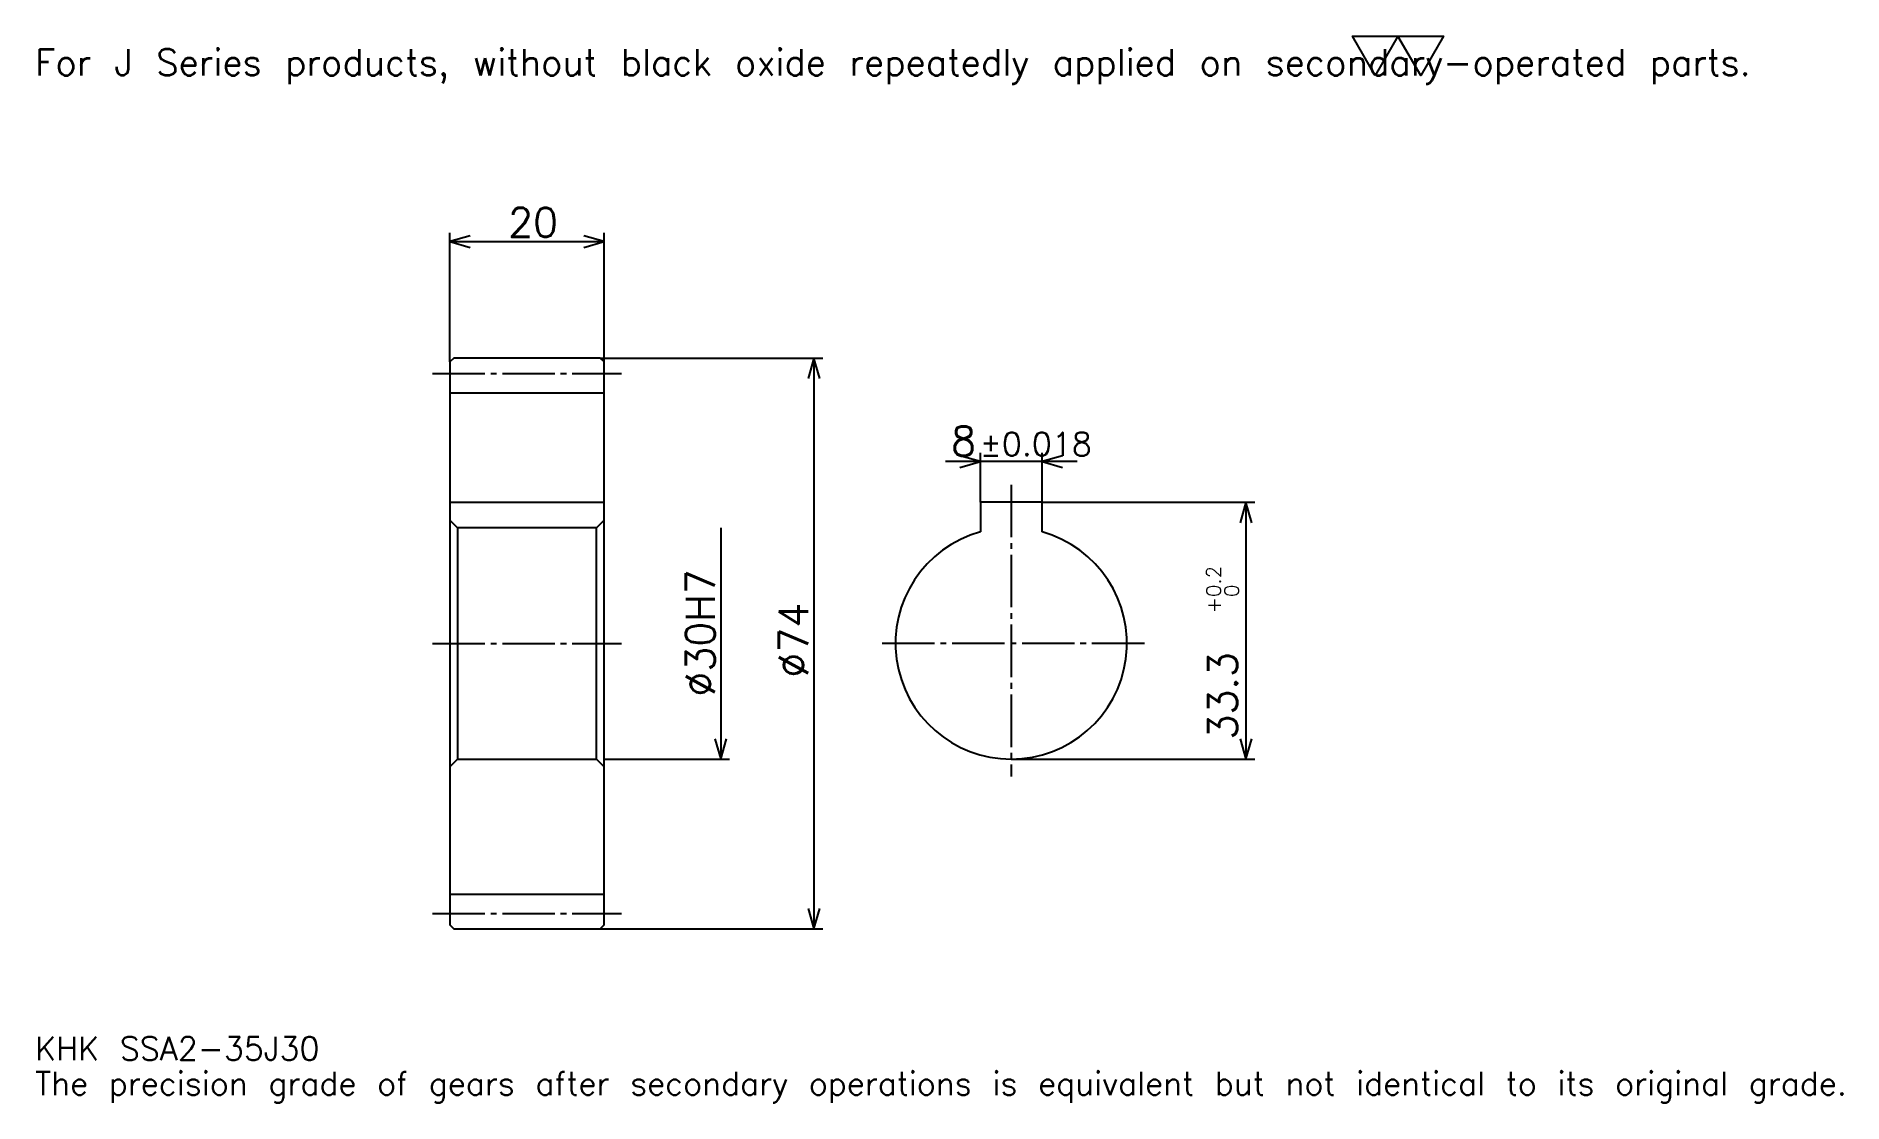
# Model space of a CAD drawing. Extents: x 8 to 242, y 3 to 141.
import ezdxf

# ---------------------------------------------------------------- set-up
doc = ezdxf.new("R2010")
doc.units = 0
doc.linetypes.add('DASHDOT', pattern=[9.065218, 6.798913, -0.755435, 0.755435, -0.755435])
doc.layers.get('0').update_dxf_attribs({"linetype": 'CONTINUOUS'})
doc.layers.add('DASHDOT', color=6, linetype='DASHDOT')
doc.styles.add('KANJI', font='TXT', dxfattribs={"bigfont": 'BIGFONT'})

msp = doc.modelspace()

# ---------------------------------------------------------------- linework, layer by layer
at = {"color": 5}
for p, q in [((61.33152, 99.339676), (61.33152, 115.581528)), ((81.33152, 99.339676), (81.33152, 115.581528)), ((61.33152, 114.448372), (81.33152, 114.448372)), ((61.33152, 98.839676), (61.33152, 99.339676)), ((80.83152, 99.339676), (81.33152, 99.339676)), ((81.33152, 99.339676), (109.660324, 99.339676)), ((81.33152, 98.839676), (81.33152, 99.339676)), ((108.527176, 99.339676), (108.527176, 25.339676)), ((130.103256, 80.639679), (130.103256, 87.060867)), ((138.103256, 80.639679), (138.103256, 87.060867)), ((142.635864, 85.927719), (125.570648, 85.927719)), ((138.103256, 80.639679), (165.676636, 80.639679)), ((164.543472, 80.639679), (164.543472, 47.339676)), ((96.440216, 77.339676), (96.440216, 47.339676)), ((81.33152, 47.339676), (97.573364, 47.339676)), ((134.103256, 47.339676), (165.676636, 47.339676)), ((80.83152, 25.339676), (81.33152, 25.339676)), ((81.33152, 25.339676), (109.660324, 25.339676))]:
    msp.add_line(p, q, dxfattribs=at)
at = {"color": 4}
for p, q in [((61.33152, 94.839676), (81.33152, 94.839676)), ((61.33152, 80.639679), (81.33152, 80.639679)), ((81.33152, 78.339676), (80.33152, 77.339676)), ((61.33152, 46.339676), (62.33152, 47.339676)), ((81.33152, 46.339676), (80.33152, 47.339676)), ((61.33152, 29.839676), (81.33152, 29.839676))]:
    msp.add_line(p, q, dxfattribs=at)
at = {"color": 7}
msp.add_lwpolyline([(181.304352, 135.978256), (178.358154, 141.084991), (190.142944, 141.084991), (187.196747, 135.978256), (184.250549, 141.084991), (181.304352, 135.978256)], dxfattribs=at)
at = {"color": 5}
for points in [[(63.97554, 115.203812), (61.33152, 114.448372), (63.97554, 113.692932)], [(78.6875, 113.692932), (81.33152, 114.448372), (78.6875, 115.203812)], [(109.282608, 96.695656), (108.527176, 99.339676), (107.771736, 96.695656)], [(127.459236, 85.172287), (130.103256, 85.927719), (127.459236, 86.683151)], [(140.747284, 86.683151), (138.103256, 85.927719), (140.747284, 85.172287)], [(165.298904, 77.995651), (164.543472, 80.639679), (163.78804, 77.995651)], [(95.684784, 49.983696), (96.440216, 47.339676), (97.195648, 49.983696)], [(163.78804, 49.983696), (164.543472, 47.339676), (165.298904, 49.983696)], [(107.771736, 27.983696), (108.527176, 25.339676), (109.282608, 27.983696)]]:
    msp.add_lwpolyline(points, dxfattribs=at)
at = {"color": 4}
for points in [[(61.33152, 46.339676), (61.33152, 25.839676), (61.83152, 25.339676), (80.83152, 25.339676), (81.33152, 25.839676), (81.33152, 98.839676), (80.83152, 99.339676), (61.83152, 99.339676), (61.33152, 98.839676), (61.33152, 46.339676)], [(138.103256, 76.796509), (138.103256, 80.639679), (130.103256, 80.639679), (130.103256, 76.796509)], [(61.33152, 78.339676), (62.33152, 77.339676), (62.33152, 47.339676), (80.33152, 47.339676), (80.33152, 77.339676), (62.33152, 77.339676)]]:
    msp.add_lwpolyline(points, dxfattribs=at)
msp.add_arc((134.103256, 62.339676), 15, 105.46601032, 74.53398968, dxfattribs=at)
at = {"layer": 'DASHDOT', "color": 7}
for p, q in [((59.065216, 97.339676), (83.597824, 97.339676)), ((134.103256, 82.905983), (134.103256, 45.073372)), ((59.065216, 62.339676), (83.597824, 62.339676)), ((151.369568, 62.339676), (116.83696, 62.339676)), ((59.065216, 27.339676), (83.597824, 27.339676))]:
    msp.add_line(p, q, dxfattribs=at)

# ---------------------------------------------------------------- texts
at = {"color": 7, "style": 'KANJI'}
for s, height, p in [('For J Series products, without black oxide repeatedly applied on secondary-operated parts.', 3.399457, (7.554348, 135.978256)), ('20', 3.777174, (68.876358, 115.052719)), ('8', 3.777174, (126.306419, 86.683151)), ('%%p0.018', 3.021739, (130.045349, 86.683151)), ('KHK SSA2-35J30', 3.021739, (7.554348, 8.309783)), ('The precision grade of gears after secondary operations is equivalent but not identical to its original grade.', 3.021739, (7.554348, 3.777174))]:
    msp.add_text(s, height=height, dxfattribs=at).set_placement(p)
for s, height, p in [('%%c30H7', 3.777174, (95.684784, 55.446335)), ('0.2', 1.888587, (161.295105, 68.35392)), ('+', 1.888587, (161.295105, 66.238701)), ('0', 1.888587, (163.636948, 68.35392)), ('%%c74', 3.777174, (107.771736, 57.901497)), ('33.3', 3.777174, (163.410309, 49.889599))]:
    msp.add_text(s, height=height, rotation=90, dxfattribs=at).set_placement(p)

doc.saveas('drawing.dxf')
